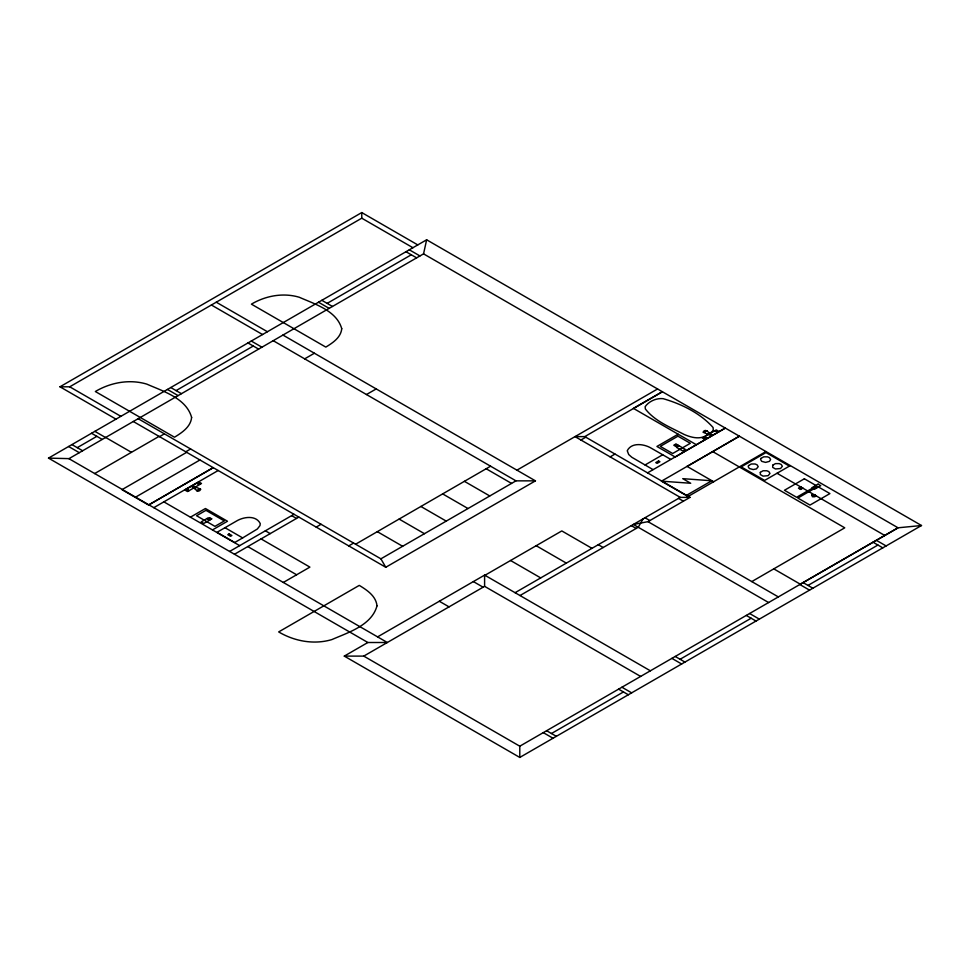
<?xml version="1.0" encoding="UTF-8"?>
<svg xmlns="http://www.w3.org/2000/svg" width="970" height="970" viewBox="0 0 970 970"><rect width="100%" height="100%" fill="white"/><g stroke="black" fill="none" stroke-linecap="round" stroke-linejoin="round"><path stroke-width="1.45" d="M361.762 212.563L59.982 386.8L69.719 386.8L361.762 218.189L361.762 212.563L417.791 244.913M367.86 642.504L344.289 656.108L519.787 757.437L519.787 746.197L898.05 527.801L921.5 525.51L426.642 239.796L48.5 458.119L367.86 642.504L387.333 642.504L68.858 458.628L48.5 458.119M68.87 458.713L423.55 253.861L426.642 239.796M643.11 518.841L638.248 527.268L520.005 595.531M708.391 434.342L712.21 431.626L713.277 429.783L713.083 427.515C700.34 413.184 681.425 403.944 663.128 398.67C656.447 397.955 648.978 401.204 645.147 406.672L645.353 408.94C654.908 421.332 670.585 427.382 684.129 434.439C691.283 437.555 700.158 439.895 707.13 435.069M242.67 537.913L257.365 528.989L259.996 525.582L260.251 523.582C255.947 514.852 243.397 516.816 236.377 521.12L217.013 532.3L234.716 542.509L242.67 537.913L224.967 527.704M77.248 447.655L96.854 436.33M176.079 390.595L253.279 346.023M327.145 303.38L411.304 254.783M94.624 473.578L159.056 436.379M159.541 436.658L164.403 433.845M304.665 358.851L314.401 353.225M185.743 451.79L190.617 448.977M186.677 452.323L121.977 489.668L148.531 505.006L213.23 467.649L148.931 504.861M135.254 497.343L199.953 459.986M153.793 507.674L218.165 470.511M193.903 487.886L187.537 491.56L184.833 490.008L198.826 481.932L201.517 483.484L195.103 487.195M194.752 488.371L195.94 487.68M366.478 394.535L376.214 388.921M190.435 517.168L205.434 508.51L227.489 521.242L212.491 529.899M229.611 551.445L293.983 514.282M234.473 554.258L298.857 517.083M316.208 527.11L321.082 524.297M283.349 582.437L309.903 567.111L261.063 538.908M348.739 545.892L353.601 543.079M355.529 544.255L490.59 466.194M516.937 470.159L657.563 388.97M662.304 391.71L633.422 408.382L696.411 444.745M768.604 602.54L633.374 524.467L647.984 521.654L690.022 497.38L680.285 497.38L575.04 436.609L584.777 436.609L662.437 391.783M580.921 440.004L585.783 437.191M138.092 418.652L380.895 558.829L515.967 480.853L535.44 480.853L385.769 567.268L133.229 421.465M610.142 456.882L615.004 454.069M678.115 434.22L656.92 446.455L675.193 457.003L725.293 428.073L647.56 472.851M645.014 464.982L662.716 454.76L670.67 459.356M707.87 433.796L709.058 433.105M708.706 434.281L702.292 437.979L704.984 439.543M709.894 433.59L716.272 429.916L718.976 431.468M377.597 636.878L484.6 575.101L650.373 670.803M484.939 575.295L561.8 530.929L591.93 548.317M765.973 451.547L688.033 496.494L661.479 481.168L739.37 436.197L687.136 466.437M344.289 656.108L363.762 656.108L484.6 586.341L640.636 676.429M515.082 592.694L680.285 497.38M686.263 495.476L711.859 480.708M790.307 465.6L764.627 480.417L741.189 466.885L765.973 452.578L789.41 466.109M751.786 581.588L844.749 527.825L712.756 451.62M800.311 584.183L898.05 527.801L423.55 253.861M551.469 733.514L623.455 691.949M680.079 659.273L751.156 618.229M807.998 585.419L877.923 545.043M519.787 757.437L921.5 525.51M711.992 480.78L682.735 478.659L690.701 483.266L661.479 481.168M662.716 454.76L651.27 448.201C644.213 443.933 631.531 442.041 627.25 450.747L628.705 454.53L631.87 457.306L652.968 469.577M361.762 218.189L412.929 247.726M409.316 249.811L419.937 255.934M405.993 251.727L416.615 257.85M714.854 430.728L717.557 432.28M712.598 435.154C709.458 434.475 705.76 427.103 703.032 432.208L711.41 435.833M777.031 473.263L884.773 535.476M703.747 437.143L706.487 438.67M876.383 540.314L886.107 545.94M873.061 542.23L882.797 547.856M687.075 466.388L713.69 481.763M584.777 436.609L690.022 497.38M678.527 498.386L683.401 501.199M321.834 300.312L332.455 306.447M318.512 302.228L329.133 308.363M803.124 582.606L812.86 588.232M773.72 568.832L800.347 584.219M799.813 584.522L809.55 590.148M644.989 517.75L649.864 520.563M647.984 521.654L778.34 596.914M631.337 525.643L636.199 528.456M282.913 335.05L535.44 480.853M216.262 302.191L267.417 331.728M749.604 613.513L759.34 619.127M211.399 305.004L262.555 334.541M273.176 340.664L515.967 480.853M746.294 615.429L756.018 621.043M486.164 468.752L511.542 483.412M251.291 341.04L261.912 347.175M598.308 544.703L603.17 547.516M247.968 342.956L258.59 349.091M464.4 481.326L489.717 495.937M536.18 545.71L566.31 563.109M442.635 493.888L467.94 508.498M420.871 506.461L446.236 521.108M510.559 560.502L540.702 577.902M675.217 656.46L684.941 662.073M671.895 658.375L681.631 663.989M399.131 519.083L424.436 533.694M170.768 387.527L181.39 393.662M167.446 389.443L178.068 395.578M473.372 581.588L483.108 587.202M377.33 531.669L402.635 546.28M621.915 687.233L631.652 692.847M618.593 689.149L628.33 694.762M69.719 386.8L120.874 416.336M291.63 515.64L296.493 518.453M439.313 601.255L449.049 606.868M59.982 386.8L116 419.149M197.31 482.793L200.062 484.333M192.399 485.63L200.778 489.268C198.038 494.373 194.23 487.049 191.211 486.322M105.669 437.47L131.423 452.323M94.866 431.359L105.487 437.482M265.356 530.808L270.23 533.609M91.544 433.275L102.165 439.398M186.252 489.183L188.956 490.747M71.938 444.587L82.559 450.723M247.786 546.571L296.626 574.774M68.615 446.503L79.237 452.638M163.857 501.854L239.675 545.637M546.607 730.713L556.343 736.327M543.285 732.629L553.021 738.243M363.762 656.108L519.787 746.197M380.895 558.829L385.769 567.268M484.6 575.101L484.6 586.341M200.147 488.747L199.262 490.214L196.595 490.796L200.147 488.722M703.723 432.208L707.251 430.68L703.723 432.208M191.623 417.427C190.714 426.897 181.936 432.681 174.491 437.215L95.339 391.516C110.641 382.447 129.495 378.967 146.737 384.096C163.275 391.334 186.313 398.27 191.623 417.427M341.743 328.697C340.906 337.512 332.734 342.883 325.811 347.102L251.412 304.156C265.659 295.717 283.191 292.479 299.245 297.244C314.874 304.131 336.651 310.642 341.743 328.697M376.99 605.85C371.777 625.262 348.533 632.355 331.825 639.594C313.989 644.892 294.504 641.291 278.669 631.919L359.276 585.383C366.975 590.075 376.057 596.053 376.99 605.85M748.561 465.576L748.197 466.667L749.325 468.51L753.205 469.553L756.406 468.91L758.213 466.667L757.085 464.824L755.096 463.987L751.326 463.987L748.561 465.576M760.953 458.422L760.589 459.513L761.717 461.356L765.597 462.399L769.489 461.356L770.604 459.513L769.477 457.67L767.488 456.834L763.717 456.834L760.953 458.422M760.31 472.366L760.31 474.536L763.063 476.124L768.143 475.688L769.962 473.445L768.834 471.602L766.833 470.765L763.063 470.765L760.31 472.366M772.702 465.2L772.702 467.382L775.454 468.971L780.535 468.534L782.353 466.291L781.226 464.448L779.225 463.611L775.454 463.611L772.702 465.2M677.242 445.218C674.489 447.825 674.477 442.623 677.242 445.218M210.769 518.877C208.016 521.484 208.016 516.283 210.769 518.877M811.829 494.955L812.375 496.737L814.921 496.737L815.843 495.682L814.921 494.639L811.829 494.955M211.702 518.877L209.52 520.15L207.325 518.877L209.508 517.616L211.702 518.877M678.176 445.218L675.981 446.491L673.786 445.218L675.981 443.957L678.176 445.218M802.833 488.177L800.638 489.438L798.443 488.177L800.638 486.904L802.833 488.177M799.595 487.752C799.898 490.905 803.912 486.37 799.595 487.752M812.605 495.27C812.909 498.41 816.922 493.875 812.605 495.27M715.848 431.929L715.848 431.929M188.022 489.438L187.622 489.983L188.022 489.438M705.214 437.773L706.051 437.652L705.214 437.773M198.68 483.593L197.759 483.824L198.68 483.593M205.943 510.329L196.57 515.749L214.952 526.358L224.325 520.951L205.943 510.329M207.362 518.332L201.166 521.909L203.821 523.448L210.017 519.871L207.362 518.332M229.114 533.912L227.768 534.676L230.581 536.301L231.915 535.525L229.114 533.912M677.957 436.173L660.303 446.37L672.671 453.499L690.325 443.302L677.957 436.173M679.133 445.812L676.478 447.352L682.674 450.929L685.329 449.389L679.133 445.812M658.581 460.968L655.769 462.593L657.102 463.369L659.915 461.744L658.581 460.968M804.372 478.78L784.451 490.274L796.612 497.295L816.522 485.8L804.372 478.78M818.098 484.151L811.902 487.728L814.557 489.256L820.753 485.679L818.098 484.151M817.759 486.564L797.849 498.059L809.998 505.079L829.92 493.584L817.759 486.564"/></g></svg>
